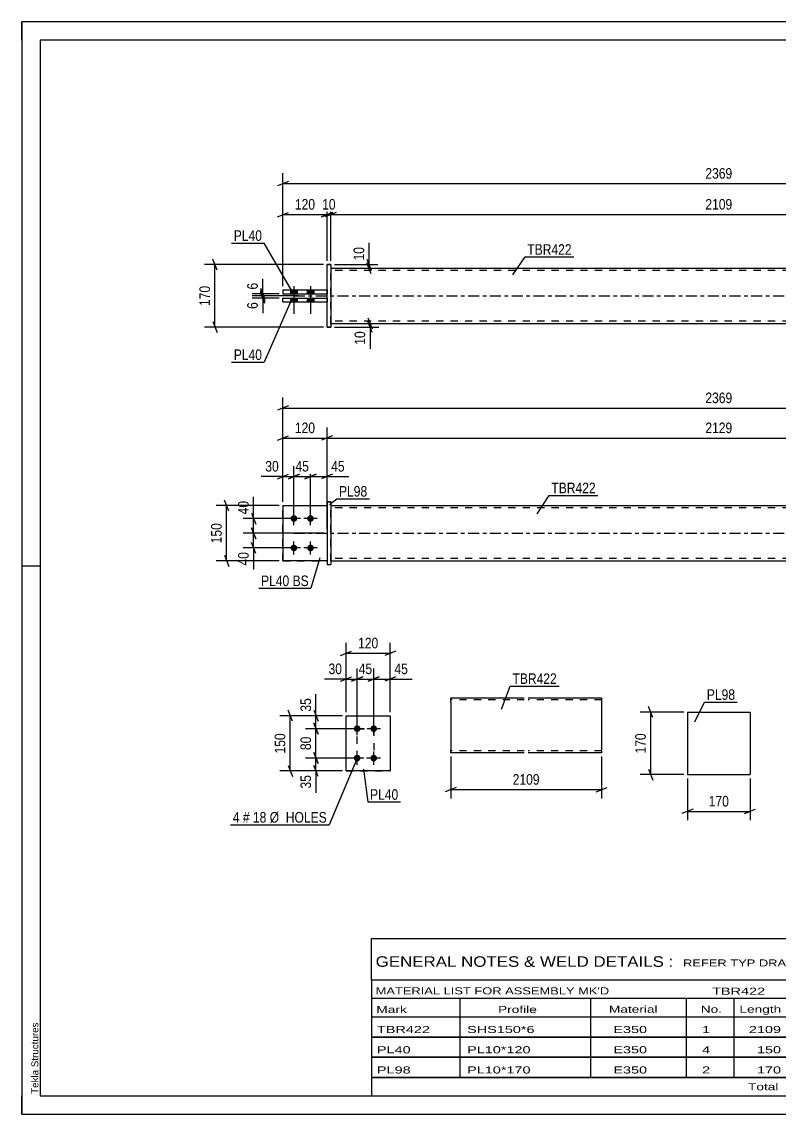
# Model space of a CAD drawing. Header units: millimetres. Extents: x 0 to 420, y 0 to 297.
# Drawn here: x 0 to 205.8, y 0 to 297 of the extents above; entities that cross this region are included whole.
import ezdxf

# ---------------------------------------------------------------- set-up
doc = ezdxf.new("R2010")
doc.units = ezdxf.units.MM
doc.linetypes.add('DXK_LINE_DOT2', pattern=[3.9198, 1.9599, -1.9599])
doc.linetypes.add('DXK_LINE_DOT3', pattern=[5.9187, 2.979, -0.9799, 0.9799, -0.9799])
doc.styles.add('Arial', font='ARIAL.TTF', dxfattribs={"height": 0.2})
doc.styles.add('Arial Narrow', font='ARIALN.TTF', dxfattribs={"height": 0.2})

# ---------------------------------------------------------------- blocks, each defined once
blk = doc.blocks.new('Unknown-580573990-1163')
at = {"color": 5, "linetype": 'Continuous'}
for p, q in [((420, 297), (0, 297)), ((0, 297), (0, 0)), ((0, 292), (0, 297)), ((415, 292), (5, 292)), ((5, 292), (5, 5)), ((5, 149), (0, 149)), ((0, 0), (0, 5)), ((5, 5), (415, 5)), ((0, 0), (420, 0))]:
    blk.add_line(p, q, dxfattribs=at)
at = {"color": 174, "linetype": 'Continuous', "style": 'Arial'}
blk.add_text('Tekla Structures', height=1.9102, rotation=90, dxfattribs=at).set_placement((4.5, 5.5))
blk = doc.blocks.new('Part-580573990-1761 - 1733')
at = {"color": 2, "linetype": 'Continuous'}
for p, q in [((70.94, 165.45), (82.94, 165.45)), ((70.94, 165.45), (70.94, 150.45)), ((82.94, 150.45), (70.94, 150.45)), ((70.94, 150.45), (70.94, 150.45))]:
    blk.add_line(p, q, dxfattribs=at)
at = {"color": 7, "linetype": 'DXK_LINE_DOT2'}
for p, q in [((70.94, 165.45), (82.94, 165.45)), ((82.94, 165.45), (82.94, 165.45)), ((82.94, 165.45), (82.94, 150.45)), ((70.94, 150.45), (82.94, 150.45))]:
    blk.add_line(p, q, dxfattribs=at)
blk = doc.blocks.new('Bolt-580573990-1735 - 1733')
at = {"linetype": 'Continuous'}
for points in [[(73.94, 162.85), (74.13, 162.83), (74.3, 162.78), (74.47, 162.68), (74.61, 162.56), (74.72, 162.4), (74.79, 162.23), (74.83, 162.05), (74.83, 161.86), (74.79, 161.68), (74.72, 161.5), (74.61, 161.35), (74.47, 161.23), (74.3, 161.13), (74.13, 161.07), (73.94, 161.05), (73.75, 161.07), (73.57, 161.13), (73.41, 161.23), (73.27, 161.35), (73.16, 161.5), (73.08, 161.68), (73.04, 161.86), (73.04, 162.05), (73.08, 162.23), (73.16, 162.4), (73.27, 162.56), (73.41, 162.68), (73.57, 162.78), (73.75, 162.83)], [(78.44, 162.85), (78.63, 162.83), (78.8, 162.78), (78.97, 162.68), (79.11, 162.56), (79.22, 162.4), (79.29, 162.23), (79.33, 162.05), (79.33, 161.86), (79.29, 161.68), (79.22, 161.5), (79.11, 161.35), (78.97, 161.23), (78.8, 161.13), (78.63, 161.07), (78.44, 161.05), (78.25, 161.07), (78.07, 161.13), (77.91, 161.23), (77.77, 161.35), (77.66, 161.5), (77.58, 161.68), (77.54, 161.86), (77.54, 162.05), (77.58, 162.23), (77.66, 162.4), (77.77, 162.56), (77.91, 162.68), (78.07, 162.78), (78.25, 162.83)], [(73.94, 154.85), (74.13, 154.83), (74.3, 154.78), (74.47, 154.68), (74.61, 154.56), (74.72, 154.4), (74.79, 154.23), (74.83, 154.05), (74.83, 153.86), (74.79, 153.68), (74.72, 153.5), (74.61, 153.35), (74.47, 153.23), (74.3, 153.13), (74.13, 153.07), (73.94, 153.05), (73.75, 153.07), (73.57, 153.13), (73.41, 153.23), (73.27, 153.35), (73.16, 153.5), (73.08, 153.68), (73.04, 153.86), (73.04, 154.05), (73.08, 154.23), (73.16, 154.4), (73.27, 154.56), (73.41, 154.68), (73.57, 154.78), (73.75, 154.83)], [(78.44, 154.85), (78.63, 154.83), (78.8, 154.78), (78.97, 154.68), (79.11, 154.56), (79.22, 154.4), (79.29, 154.23), (79.33, 154.05), (79.33, 153.86), (79.29, 153.68), (79.22, 153.5), (79.11, 153.35), (78.97, 153.23), (78.8, 153.13), (78.63, 153.07), (78.44, 153.05), (78.25, 153.07), (78.07, 153.13), (77.91, 153.23), (77.77, 153.35), (77.66, 153.5), (77.58, 153.68), (77.54, 153.86), (77.54, 154.05), (77.58, 154.23), (77.66, 154.4), (77.77, 154.56), (77.91, 154.68), (78.07, 154.78), (78.25, 154.83)]]:
    blk.add_hatch(color=1, dxfattribs=at).paths.add_polyline_path(points)
at = {"color": 1, "linetype": 'Continuous'}
for p, q in [((73.94, 160.15), (73.94, 163.75)), ((78.44, 160.15), (78.44, 163.75)), ((75.74, 161.95), (72.14, 161.95)), ((80.24, 161.95), (76.64, 161.95)), ((73.94, 152.15), (73.94, 155.75)), ((78.44, 152.15), (78.44, 155.75)), ((75.74, 153.95), (72.14, 153.95)), ((80.24, 153.95), (76.64, 153.95))]:
    blk.add_line(p, q, dxfattribs=at)
blk = doc.blocks.new('Part-580573990-1741 - 1733')
at = {"color": 2, "linetype": 'Continuous'}
for p, q in [((83.94, 165.45), (294.87, 165.45)), ((83.94, 150.45), (294.87, 150.45))]:
    blk.add_line(p, q, dxfattribs=at)
at = {"color": 7, "linetype": 'DXK_LINE_DOT2'}
for p, q in [((83.94, 150.45), (83.94, 165.45)), ((294.87, 164.85), (83.94, 164.85)), ((294.87, 150.45), (294.87, 165.45)), ((294.87, 151.05), (83.94, 151.05))]:
    blk.add_line(p, q, dxfattribs=at)
at = {"color": 7, "linetype": 'DXK_LINE_DOT3'}
blk.add_line((73.94, 157.95), (304.87, 157.95), dxfattribs=at)
blk = doc.blocks.new('Part-580573990-1756 - 1733')
at = {"color": 2, "linetype": 'Continuous'}
for p, q in [((82.94, 166.46), (83.94, 166.46)), ((83.94, 166.45), (82.94, 166.45)), ((82.94, 166.45), (82.94, 149.45)), ((83.94, 166.45), (83.94, 149.45)), ((82.94, 149.45), (83.94, 149.45))]:
    blk.add_line(p, q, dxfattribs=at)
at = {"color": 7, "linetype": 'DXK_LINE_DOT2'}
for p, q in [((82.94, 166.45), (82.94, 166.46)), ((82.94, 166.46), (82.94, 166.45)), ((83.94, 166.46), (83.94, 166.45)), ((82.94, 149.46), (83.94, 149.46))]:
    blk.add_line(p, q, dxfattribs=at)
blk = doc.blocks.new('Part-580573990-1766 - 1733')
at = {"color": 7, "linetype": 'DXK_LINE_DOT2'}
for p, q in [((70.94, 165.45), (82.94, 165.45)), ((70.94, 165.45), (82.94, 165.45)), ((70.94, 150.45), (70.94, 165.45)), ((82.94, 165.45), (82.94, 165.45)), ((82.94, 165.45), (82.94, 150.45)), ((70.94, 150.45), (82.94, 150.45)), ((82.94, 150.45), (70.94, 150.45)), ((70.94, 150.45), (70.94, 150.45))]:
    blk.add_line(p, q, dxfattribs=at)
blk = doc.blocks.new('Part-580573990-1440 - 1390')
at = {"color": 2, "linetype": 'Continuous'}
for p, q in [((83.94, 229.99), (294.87, 229.99)), ((83.94, 214.99), (294.87, 214.99))]:
    blk.add_line(p, q, dxfattribs=at)
at = {"color": 7, "linetype": 'DXK_LINE_DOT2'}
for p, q in [((83.94, 214.99), (83.94, 229.99)), ((294.87, 229.39), (83.94, 229.39)), ((294.87, 229.99), (294.87, 214.99)), ((294.87, 215.59), (83.94, 215.59))]:
    blk.add_line(p, q, dxfattribs=at)
at = {"color": 7, "linetype": 'DXK_LINE_DOT3'}
blk.add_line((73.94, 222.49), (304.87, 222.49), dxfattribs=at)
blk = doc.blocks.new('Bolt-580573990-1424 - 1390')
at = {"linetype": 'Continuous'}
for points in [[(73.04, 223.09), (74.84, 223.09), (74.84, 224.09), (73.04, 224.09)], [(73.04, 223.09), (74.84, 223.09), (74.84, 224.09), (73.04, 224.09)], [(77.54, 223.09), (79.34, 223.09), (79.34, 224.09), (77.54, 224.09)], [(77.54, 223.09), (79.34, 223.09), (79.34, 224.09), (77.54, 224.09)], [(73.04, 220.89), (74.84, 220.89), (74.84, 221.89), (73.04, 221.89)], [(73.04, 220.89), (74.84, 220.89), (74.84, 221.89), (73.04, 221.89)], [(77.54, 220.89), (79.34, 220.89), (79.34, 221.89), (77.54, 221.89)], [(77.54, 220.89), (79.34, 220.89), (79.34, 221.89), (77.54, 221.89)]]:
    blk.add_hatch(color=1, dxfattribs=at).paths.add_polyline_path(points)
at = {"color": 1, "linetype": 'Continuous'}
for p, q in [((73.04, 224.09), (73.04, 223.09)), ((73.04, 224.09), (73.04, 223.09)), ((73.94, 225.09), (73.94, 217.59)), ((73.94, 225.09), (73.94, 217.59)), ((74.84, 224.09), (74.84, 223.09)), ((74.84, 224.09), (74.84, 223.09)), ((77.54, 224.09), (77.54, 223.09)), ((77.54, 224.09), (77.54, 223.09)), ((78.44, 225.09), (78.44, 217.59)), ((78.44, 225.09), (78.44, 217.59)), ((79.34, 224.09), (79.34, 223.09)), ((79.34, 224.09), (79.34, 223.09)), ((73.04, 221.89), (73.04, 220.89)), ((73.04, 221.89), (73.04, 220.89)), ((74.84, 221.89), (74.84, 220.89)), ((74.84, 221.89), (74.84, 220.89)), ((77.54, 221.89), (77.54, 220.89)), ((77.54, 221.89), (77.54, 220.89)), ((79.34, 221.89), (79.34, 220.89)), ((79.34, 221.89), (79.34, 220.89))]:
    blk.add_line(p, q, dxfattribs=at)
blk = doc.blocks.new('Part-580573990-1451 - 1390')
at = {"color": 2, "linetype": 'Continuous'}
for p, q in [((70.94, 224.09), (82.94, 224.09)), ((70.94, 224.09), (82.94, 224.09)), ((70.94, 224.09), (70.94, 223.09)), ((70.94, 223.09), (82.94, 223.09))]:
    blk.add_line(p, q, dxfattribs=at)
at = {"color": 7, "linetype": 'DXK_LINE_DOT2'}
for p, q in [((70.94, 224.09), (70.94, 224.09)), ((70.94, 224.09), (70.94, 224.09)), ((70.94, 223.09), (82.94, 223.09)), ((82.94, 224.09), (82.94, 223.09))]:
    blk.add_line(p, q, dxfattribs=at)
blk = doc.blocks.new('Part-580573990-1456 - 1390')
at = {"color": 2, "linetype": 'Continuous'}
for p, q in [((70.94, 221.89), (82.94, 221.89)), ((70.94, 221.89), (82.94, 221.89)), ((70.94, 220.89), (70.94, 221.89)), ((70.94, 220.89), (82.94, 220.89))]:
    blk.add_line(p, q, dxfattribs=at)
at = {"color": 7, "linetype": 'DXK_LINE_DOT2'}
for p, q in [((70.94, 221.89), (70.94, 221.89)), ((70.94, 221.89), (70.94, 221.89)), ((70.94, 220.89), (82.94, 220.89)), ((82.94, 221.89), (82.94, 220.89))]:
    blk.add_line(p, q, dxfattribs=at)
blk = doc.blocks.new('Part-580573990-1457 - 1390')
at = {"color": 2, "linetype": 'Continuous'}
for p, q in [((83.94, 230.99), (82.94, 230.99)), ((82.94, 230.99), (83.94, 230.99)), ((82.94, 213.99), (82.94, 230.99)), ((83.94, 230.99), (83.94, 213.99)), ((83.94, 213.99), (82.94, 213.99))]:
    blk.add_line(p, q, dxfattribs=at)
at = {"color": 7, "linetype": 'DXK_LINE_DOT2'}
for p, q in [((82.94, 230.99), (82.94, 230.99)), ((82.94, 230.99), (82.94, 230.99)), ((83.94, 230.99), (83.94, 230.99)), ((83.94, 230.99), (83.94, 230.99)), ((82.94, 213.99), (83.94, 213.99)), ((82.94, 213.99), (82.94, 213.99))]:
    blk.add_line(p, q, dxfattribs=at)
blk = doc.blocks.new('Part-580573990-2157 - 2117')
at = {"color": 2, "linetype": 'Continuous'}
for p, q in [((88.12, 108.31), (100.12, 108.31)), ((88.12, 93.31), (88.12, 108.31)), ((100.12, 108.31), (100.12, 108.31)), ((100.12, 108.31), (100.12, 93.31)), ((100.12, 93.31), (88.12, 93.31)), ((88.12, 93.31), (88.12, 93.31))]:
    blk.add_line(p, q, dxfattribs=at)
at = {"color": 7, "linetype": 'DXK_LINE_DOT2'}
for p, q in [((88.12, 108.31), (100.12, 108.31)), ((88.12, 93.31), (100.12, 93.31)), ((88.12, 93.31), (88.12, 93.31))]:
    blk.add_line(p, q, dxfattribs=at)
blk = doc.blocks.new('Bolt-580573990-2152 - 2117')
at = {"linetype": 'Continuous'}
for points in [[(91.12, 103.91), (90.93, 103.93), (90.75, 103.99), (90.59, 104.09), (90.45, 104.21), (90.34, 104.36), (90.26, 104.54), (90.23, 104.72), (90.23, 104.91), (90.26, 105.09), (90.34, 105.26), (90.45, 105.42), (90.59, 105.54), (90.75, 105.64), (90.93, 105.69), (91.12, 105.71), (91.31, 105.69), (91.49, 105.64), (91.65, 105.54), (91.79, 105.42), (91.9, 105.26), (91.98, 105.09), (92.02, 104.91), (92.02, 104.72), (91.98, 104.54), (91.9, 104.36), (91.79, 104.21), (91.65, 104.09), (91.49, 103.99), (91.31, 103.93)], [(95.62, 103.91), (95.43, 103.93), (95.25, 103.99), (95.09, 104.09), (94.95, 104.21), (94.84, 104.36), (94.76, 104.54), (94.73, 104.72), (94.73, 104.91), (94.76, 105.09), (94.84, 105.26), (94.95, 105.42), (95.09, 105.54), (95.25, 105.64), (95.43, 105.69), (95.62, 105.71), (95.81, 105.69), (95.99, 105.64), (96.15, 105.54), (96.29, 105.42), (96.4, 105.26), (96.48, 105.09), (96.52, 104.91), (96.52, 104.72), (96.48, 104.54), (96.4, 104.36), (96.29, 104.21), (96.15, 104.09), (95.99, 103.99), (95.81, 103.93)], [(91.12, 95.91), (90.93, 95.93), (90.75, 95.99), (90.59, 96.09), (90.45, 96.21), (90.34, 96.36), (90.26, 96.54), (90.23, 96.72), (90.23, 96.91), (90.26, 97.09), (90.34, 97.26), (90.45, 97.42), (90.59, 97.54), (90.75, 97.64), (90.93, 97.69), (91.12, 97.71), (91.31, 97.69), (91.49, 97.64), (91.65, 97.54), (91.79, 97.42), (91.9, 97.26), (91.98, 97.09), (92.02, 96.91), (92.02, 96.72), (91.98, 96.54), (91.9, 96.36), (91.79, 96.21), (91.65, 96.09), (91.49, 95.99), (91.31, 95.93)], [(95.62, 95.91), (95.43, 95.93), (95.25, 95.99), (95.09, 96.09), (94.95, 96.21), (94.84, 96.36), (94.76, 96.54), (94.73, 96.72), (94.73, 96.91), (94.76, 97.09), (94.84, 97.26), (94.95, 97.42), (95.09, 97.54), (95.25, 97.64), (95.43, 97.69), (95.62, 97.71), (95.81, 97.69), (95.99, 97.64), (96.15, 97.54), (96.29, 97.42), (96.4, 97.26), (96.48, 97.09), (96.52, 96.91), (96.52, 96.72), (96.48, 96.54), (96.4, 96.36), (96.29, 96.21), (96.15, 96.09), (95.99, 95.99), (95.81, 95.93)]]:
    blk.add_hatch(color=1, dxfattribs=at).paths.add_polyline_path(points)
at = {"color": 1, "linetype": 'Continuous'}
for p, q in [((92.92, 104.81), (89.32, 104.81)), ((91.12, 103.01), (91.12, 106.61)), ((97.42, 104.81), (93.82, 104.81)), ((95.62, 103.01), (95.62, 106.61)), ((91.12, 95.01), (91.12, 98.61)), ((95.62, 95.01), (95.62, 98.61)), ((92.92, 96.81), (89.32, 96.81)), ((97.42, 96.81), (93.82, 96.81))]:
    blk.add_line(p, q, dxfattribs=at)
blk = doc.blocks.new('Part-580573990-2288 - 2282')
at = {"color": 2, "linetype": 'Continuous'}
for p, q in [((180.9, 109.31), (180.9, 92.31)), ((180.9, 109.31), (197.9, 109.31)), ((197.9, 109.31), (197.9, 92.31)), ((180.9, 92.31), (197.9, 92.31))]:
    blk.add_line(p, q, dxfattribs=at)
blk = doc.blocks.new('Part-580573990-2314 - 2307')
at = {"color": 2, "linetype": 'Continuous'}
for p, q in [((116.55, 112.03), (116.55, 113.23)), ((116.55, 113.23), (136.55, 113.23)), ((137.55, 113.23), (157.55, 113.23)), ((157.55, 113.23), (157.55, 113.14)), ((157.55, 113.14), (157.55, 112.03)), ((116.55, 112.03), (116.55, 98.97)), ((157.55, 112.03), (157.55, 98.23)), ((116.55, 98.32), (116.55, 98.97)), ((116.55, 98.23), (116.55, 98.32)), ((136.55, 98.23), (116.55, 98.23)), ((157.55, 98.23), (137.55, 98.23))]:
    blk.add_line(p, q, dxfattribs=at)
at = {"color": 7, "linetype": 'DXK_LINE_DOT2'}
for p, q in [((157.55, 112.88), (157.55, 112.03)), ((136.55, 112.63), (116.55, 112.63)), ((157.55, 112.63), (137.55, 112.63)), ((116.55, 98.97), (116.55, 98.58)), ((116.55, 98.83), (116.55, 98.88)), ((136.55, 98.83), (116.55, 98.83)), ((157.55, 98.83), (137.55, 98.83)), ((157.55, 98.88), (157.55, 98.97)), ((157.55, 98.83), (157.55, 98.88)), ((157.55, 98.83), (157.55, 98.88))]:
    blk.add_line(p, q, dxfattribs=at)
blk = doc.blocks.new('Rectangle-580573990-2267 - 2117')
at = {"color": 1, "linetype": 'DXK_LINE_DOT2'}
blk.add_lwpolyline([(91.12, 104.81), (95.62, 104.81), (95.62, 96.81), (91.12, 96.81), (91.12, 104.81)], close=True, dxfattribs=at)
blk = doc.blocks.new('StraightDimension-580573990-1850 - 1733')
at = {"color": 7, "linetype": 'Continuous'}
for p, q in [((70.94, 166.45), (70.94, 194.83)), ((307.87, 166.45), (307.87, 194.83)), ((72.44, 192.58), (69.44, 191.38)), ((70.94, 191.98), (307.87, 191.98)), ((306.37, 191.38), (309.37, 192.58))]:
    blk.add_line(p, q, dxfattribs=at)
at = {"color": 0}
blk.add_wipeout([(193.66, 192.73), (193.66, 196.93), (185.15, 196.93), (185.15, 192.73)], dxfattribs=at)
at = {"color": 3, "style": 'Arial Narrow'}
blk.add_text('2369', height=2.863, dxfattribs=at).set_placement((185.75, 193.33))
blk = doc.blocks.new('StraightDimension-580573990-1994 - 1733')
at = {"color": 7, "linetype": 'Continuous'}
for p, q in [((81.94, 157.95), (60.12, 157.95)), ((62.37, 159.45), (63.57, 156.45)), ((62.97, 153.95), (62.97, 157.95)), ((63.57, 152.45), (62.37, 155.45)), ((72.94, 153.95), (60.12, 153.95))]:
    blk.add_line(p, q, dxfattribs=at)
at = {"color": 0}
blk.add_wipeout([(62.22, 153.43), (58.02, 153.43), (58.02, 148.57), (62.22, 148.57)], dxfattribs=at)
at = {"color": 7, "linetype": 'Continuous'}
blk.add_line((62.97, 153.95), (62.97, 148.05), dxfattribs=at)
blk.add_line((62.97, 153.95), (62.97, 148.05), dxfattribs=at)
at = {"color": 3, "style": 'Arial Narrow'}
blk.add_text('40', height=2.863, rotation=90.0002, dxfattribs=at).set_placement((61.62, 149.17))
blk = doc.blocks.new('StraightDimension-580573990-1923 - 1733')
at = {"color": 7, "linetype": 'Continuous'}
for p, q in [((69.44, 183.23), (72.44, 184.43)), ((70.94, 166.45), (70.94, 186.68)), ((84.44, 184.43), (81.44, 183.23)), ((82.94, 158.95), (82.94, 186.68)), ((70.94, 183.83), (82.94, 183.83))]:
    blk.add_line(p, q, dxfattribs=at)
at = {"color": 0}
blk.add_wipeout([(80.28, 184.58), (80.28, 188.78), (73.6, 188.78), (73.6, 184.58)], dxfattribs=at)
at = {"color": 3, "style": 'Arial Narrow'}
blk.add_text('120', height=2.863, dxfattribs=at).set_placement((74.2, 185.18))
blk = doc.blocks.new('StraightDimension-580573990-1908 - 1733')
at = {"color": 7, "linetype": 'Continuous'}
for p, q in [((84.44, 184.43), (81.44, 183.23)), ((82.94, 158.95), (82.94, 186.68)), ((294.37, 183.23), (297.37, 184.43)), ((295.87, 166.45), (295.87, 186.68)), ((82.94, 183.83), (295.87, 183.83))]:
    blk.add_line(p, q, dxfattribs=at)
at = {"color": 0}
blk.add_wipeout([(193.66, 184.58), (193.66, 188.78), (185.15, 188.78), (185.15, 184.58)], dxfattribs=at)
at = {"color": 3, "style": 'Arial Narrow'}
blk.add_text('2129', height=2.863, dxfattribs=at).set_placement((185.75, 185.18))
blk = doc.blocks.new('StraightDimension-580573990-1939 - 1733')
at = {"color": 7, "linetype": 'Continuous'}
for p, q in [((78.44, 162.95), (78.44, 176.23)), ((82.94, 166.45), (82.94, 176.23)), ((76.94, 172.78), (79.94, 173.98)), ((78.44, 173.38), (82.94, 173.38)), ((84.44, 173.98), (81.44, 172.78))]:
    blk.add_line(p, q, dxfattribs=at)
at = {"color": 0}
blk.add_wipeout([(88.32, 174.13), (88.32, 178.33), (83.46, 178.33), (83.46, 174.13)], dxfattribs=at)
at = {"color": 7, "linetype": 'Continuous'}
blk.add_line((82.94, 173.38), (88.85, 173.38), dxfattribs=at)
blk.add_line((82.94, 173.38), (88.85, 173.38), dxfattribs=at)
at = {"color": 3, "style": 'Arial Narrow'}
blk.add_text('45', height=2.863, dxfattribs=at).set_placement((84.06, 174.73))
blk = doc.blocks.new('StraightDimension-580573990-1955 - 1733')
at = {"color": 7, "linetype": 'Continuous'}
for p, q in [((73.94, 162.95), (73.94, 176.23)), ((78.44, 162.95), (78.44, 176.23)), ((72.44, 172.78), (75.44, 173.98)), ((73.94, 173.38), (78.44, 173.38)), ((79.94, 173.98), (76.94, 172.78))]:
    blk.add_line(p, q, dxfattribs=at)
at = {"color": 0}
blk.add_wipeout([(78.62, 174.13), (78.62, 178.33), (73.76, 178.33), (73.76, 174.13)], dxfattribs=at)
at = {"color": 3, "style": 'Arial Narrow'}
blk.add_text('45', height=2.863, dxfattribs=at).set_placement((74.36, 174.73))
blk = doc.blocks.new('StraightDimension-580573990-1968 - 1733')
at = {"color": 7, "linetype": 'Continuous'}
for p, q in [((70.94, 166.45), (70.94, 176.23)), ((73.94, 162.95), (73.94, 176.23)), ((69.44, 172.78), (72.44, 173.98)), ((70.94, 173.38), (73.94, 173.38)), ((75.44, 173.98), (72.44, 172.78))]:
    blk.add_line(p, q, dxfattribs=at)
at = {"color": 0}
blk.add_wipeout([(70.41, 174.13), (70.41, 178.33), (65.56, 178.33), (65.56, 174.13)], dxfattribs=at)
at = {"color": 7, "linetype": 'Continuous'}
blk.add_line((70.94, 173.38), (65.03, 173.38), dxfattribs=at)
blk.add_line((70.94, 173.38), (65.03, 173.38), dxfattribs=at)
at = {"color": 3, "style": 'Arial Narrow'}
blk.add_text('30', height=2.863, dxfattribs=at).set_placement((66.16, 174.73))
blk = doc.blocks.new('StraightDimension-580573990-1985 - 1733')
at = {"color": 7, "linetype": 'Continuous'}
for p, q in [((62.37, 163.45), (63.57, 160.45)), ((72.94, 161.95), (60.12, 161.95)), ((62.97, 157.95), (62.97, 161.95)), ((81.94, 157.95), (60.12, 157.95)), ((63.57, 156.45), (62.37, 159.45))]:
    blk.add_line(p, q, dxfattribs=at)
at = {"color": 0}
blk.add_wipeout([(62.22, 167.34), (58.02, 167.34), (58.02, 162.48), (62.22, 162.48)], dxfattribs=at)
at = {"color": 7, "linetype": 'Continuous'}
blk.add_line((62.97, 161.95), (62.97, 167.86), dxfattribs=at)
blk.add_line((62.97, 161.95), (62.97, 167.86), dxfattribs=at)
at = {"color": 3, "style": 'Arial Narrow'}
blk.add_text('40', height=2.863, rotation=90.0002, dxfattribs=at).set_placement((61.62, 163.08))
blk = doc.blocks.new('StraightDimension-580573990-2004 - 1733')
at = {"color": 7, "linetype": 'Continuous'}
for p, q in [((56.24, 163.95), (55.04, 166.95)), ((69.94, 165.45), (52.79, 165.45)), ((55.64, 150.45), (55.64, 165.45)), ((55.04, 151.95), (56.24, 148.95)), ((69.94, 150.45), (52.79, 150.45))]:
    blk.add_line(p, q, dxfattribs=at)
at = {"color": 0}
blk.add_wipeout([(54.89, 161.3), (50.69, 161.3), (50.69, 154.61), (54.89, 154.61)], dxfattribs=at)
at = {"color": 3, "style": 'Arial Narrow'}
blk.add_text('150', height=2.863, rotation=90.0002, dxfattribs=at).set_placement((54.29, 155.21))
blk = doc.blocks.new('StraightDimension-580573990-1634 - 1390')
at = {"color": 7, "linetype": 'Continuous'}
for p, q in [((93.76, 232.49), (94.96, 229.49)), ((84.94, 230.99), (96.76, 230.99)), ((84.94, 229.99), (96.76, 229.99)), ((94.96, 228.49), (93.76, 231.49)), ((94.36, 229.99), (94.36, 230.99))]:
    blk.add_line(p, q, dxfattribs=at)
at = {"color": 0}
blk.add_wipeout([(93.61, 236.37), (89.41, 236.37), (89.41, 231.51), (93.61, 231.51)], dxfattribs=at)
at = {"color": 7, "linetype": 'Continuous'}
blk.add_line((94.36, 230.99), (94.36, 236.89), dxfattribs=at)
blk.add_line((94.36, 230.99), (94.36, 236.89), dxfattribs=at)
at = {"color": 3, "style": 'Arial Narrow'}
blk.add_text('10', height=2.863, rotation=90.0002, dxfattribs=at).set_placement((93.01, 232.11))
blk = doc.blocks.new('StraightDimension-580573990-1665 - 1390')
at = {"color": 7, "linetype": 'Continuous'}
for p, q in [((53.07, 229.49), (51.87, 232.49)), ((81.94, 230.99), (49.62, 230.99)), ((52.47, 213.99), (52.47, 230.99)), ((81.94, 213.99), (49.62, 213.99)), ((51.87, 215.49), (53.07, 212.49))]:
    blk.add_line(p, q, dxfattribs=at)
at = {"color": 0}
blk.add_wipeout([(51.72, 225.83), (47.52, 225.83), (47.52, 219.14), (51.72, 219.14)], dxfattribs=at)
at = {"color": 3, "style": 'Arial Narrow'}
blk.add_text('170', height=2.863, rotation=90.0002, dxfattribs=at).set_placement((51.12, 219.74))
blk = doc.blocks.new('StraightDimension-580573990-1603 - 1390')
at = {"color": 7, "linetype": 'Continuous'}
for p, q in [((70.94, 225.09), (70.94, 247.45)), ((82.94, 231.99), (82.94, 247.45)), ((69.44, 244), (72.44, 245.2)), ((70.94, 244.6), (82.94, 244.6)), ((84.44, 245.2), (81.44, 244))]:
    blk.add_line(p, q, dxfattribs=at)
at = {"color": 0}
blk.add_wipeout([(80.28, 245.35), (80.28, 249.55), (73.6, 249.55), (73.6, 245.35)], dxfattribs=at)
at = {"color": 3, "style": 'Arial Narrow'}
blk.add_text('120', height=2.863, dxfattribs=at).set_placement((74.2, 245.95))
blk = doc.blocks.new('StraightDimension-580573990-1562 - 1390')
at = {"color": 7, "linetype": 'Continuous'}
for p, q in [((70.94, 225.09), (70.94, 255.86)), ((307.87, 225.09), (307.87, 255.86)), ((72.44, 253.61), (69.44, 252.41)), ((70.94, 253.01), (307.87, 253.01)), ((306.37, 252.41), (309.37, 253.61))]:
    blk.add_line(p, q, dxfattribs=at)
at = {"color": 0}
blk.add_wipeout([(193.66, 253.76), (193.66, 257.96), (185.15, 257.96), (185.15, 253.76)], dxfattribs=at)
at = {"color": 3, "style": 'Arial Narrow'}
blk.add_text('2369', height=2.863, dxfattribs=at).set_placement((185.75, 254.36))
blk = doc.blocks.new('StraightDimension-580573990-1583 - 1390')
at = {"color": 7, "linetype": 'Continuous'}
for p, q in [((83.94, 231.99), (83.94, 247.45)), ((294.87, 231.99), (294.87, 247.45)), ((85.44, 245.2), (82.44, 244)), ((83.94, 244.6), (294.87, 244.6)), ((293.37, 244), (296.37, 245.2))]:
    blk.add_line(p, q, dxfattribs=at)
at = {"color": 0}
blk.add_wipeout([(193.66, 245.35), (193.66, 249.55), (185.15, 249.55), (185.15, 245.35)], dxfattribs=at)
at = {"color": 3, "style": 'Arial Narrow'}
blk.add_text('2109', height=2.863, dxfattribs=at).set_placement((185.75, 245.95))
blk = doc.blocks.new('StraightDimension-580573990-1593 - 1390')
at = {"color": 7, "linetype": 'Continuous'}
for p, q in [((82.94, 231.99), (82.94, 247.45)), ((83.94, 231.99), (83.94, 247.45)), ((81.44, 244), (84.44, 245.2)), ((85.44, 245.2), (82.44, 244)), ((82.94, 244.6), (83.94, 244.6))]:
    blk.add_line(p, q, dxfattribs=at)
at = {"color": 0}
blk.add_wipeout([(85.87, 245.35), (85.87, 249.55), (81.01, 249.55), (81.01, 245.35)], dxfattribs=at)
at = {"color": 3, "style": 'Arial Narrow'}
blk.add_text('10', height=2.863, dxfattribs=at).set_placement((81.61, 245.95))
blk = doc.blocks.new('StraightDimension-580573990-1624 - 1390')
at = {"color": 7, "linetype": 'Continuous'}
for p, q in [((84.94, 214.99), (97.04, 214.99)), ((84.94, 213.99), (97.04, 213.99)), ((94.04, 216.49), (95.24, 213.49)), ((95.24, 212.49), (94.04, 215.49)), ((94.64, 213.99), (94.64, 214.99))]:
    blk.add_line(p, q, dxfattribs=at)
at = {"color": 0}
blk.add_wipeout([(93.89, 213.46), (89.69, 213.46), (89.69, 208.61), (93.89, 208.61)], dxfattribs=at)
at = {"color": 7, "linetype": 'Continuous'}
blk.add_line((94.64, 213.99), (94.64, 208.08), dxfattribs=at)
blk.add_line((94.64, 213.99), (94.64, 208.08), dxfattribs=at)
at = {"color": 3, "style": 'Arial Narrow'}
blk.add_text('10', height=2.863, rotation=90.0002, dxfattribs=at).set_placement((93.29, 209.21))
blk = doc.blocks.new('StraightDimension-580573990-1676 - 1390')
at = {"color": 7, "linetype": 'Continuous'}
for p, q in [((64.86, 223.99), (66.06, 220.99)), ((66.06, 220.39), (64.86, 223.39)), ((75.19, 222.49), (62.61, 222.49)), ((69.94, 221.89), (62.61, 221.89)), ((65.46, 221.89), (65.46, 222.49))]:
    blk.add_line(p, q, dxfattribs=at)
at = {"color": 0}
blk.add_wipeout([(64.71, 221.36), (60.51, 221.36), (60.51, 218.34), (64.71, 218.34)], dxfattribs=at)
at = {"color": 7, "linetype": 'Continuous'}
blk.add_line((65.46, 221.89), (65.46, 217.81), dxfattribs=at)
blk.add_line((65.46, 221.89), (65.46, 217.81), dxfattribs=at)
at = {"color": 3, "style": 'Arial Narrow'}
blk.add_text('6', height=2.86, rotation=90.0002, dxfattribs=at).set_placement((64.11, 218.94))
blk = doc.blocks.new('StraightDimension-580573990-1686 - 1390')
at = {"color": 7, "linetype": 'Continuous'}
for p, q in [((69.94, 223.09), (62.61, 223.09)), ((64.86, 224.59), (66.06, 221.59)), ((66.06, 220.99), (64.86, 223.99)), ((65.46, 222.49), (65.46, 223.09)), ((75.19, 222.49), (62.61, 222.49))]:
    blk.add_line(p, q, dxfattribs=at)
at = {"color": 0}
blk.add_wipeout([(64.71, 226.64), (60.51, 226.64), (60.51, 223.61), (64.71, 223.61)], dxfattribs=at)
at = {"color": 7, "linetype": 'Continuous'}
blk.add_line((65.46, 223.09), (65.46, 227.17), dxfattribs=at)
blk.add_line((65.46, 223.09), (65.46, 227.17), dxfattribs=at)
at = {"color": 3, "style": 'Arial Narrow'}
blk.add_text('6', height=2.86, rotation=90.0002, dxfattribs=at).set_placement((64.11, 224.21))
blk = doc.blocks.new('StraightDimension-580573990-2160 - 2117')
at = {"color": 7, "linetype": 'Continuous'}
for p, q in [((88.12, 109.31), (88.12, 128.16)), ((100.12, 109.31), (100.12, 128.16)), ((86.62, 124.71), (89.62, 125.91)), ((88.12, 125.31), (100.12, 125.31)), ((101.62, 125.91), (98.62, 124.71))]:
    blk.add_line(p, q, dxfattribs=at)
at = {"color": 0}
blk.add_wipeout([(97.46, 126.06), (97.46, 130.26), (90.78, 130.26), (90.78, 126.06)], dxfattribs=at)
at = {"color": 3, "style": 'Arial Narrow'}
blk.add_text('120', height=2.863, dxfattribs=at).set_placement((91.38, 126.66))
blk = doc.blocks.new('StraightDimension-580573990-2177 - 2117')
at = {"color": 7, "linetype": 'Continuous'}
for p, q in [((89.62, 117.71), (92.62, 118.91)), ((91.12, 105.81), (91.12, 121.16)), ((97.12, 118.91), (94.12, 117.71)), ((95.62, 105.81), (95.62, 121.16)), ((91.12, 118.31), (95.62, 118.31))]:
    blk.add_line(p, q, dxfattribs=at)
at = {"color": 0}
blk.add_wipeout([(95.8, 119.06), (95.8, 123.26), (90.94, 123.26), (90.94, 119.06)], dxfattribs=at)
at = {"color": 3, "style": 'Arial Narrow'}
blk.add_text('45', height=2.863, dxfattribs=at).set_placement((91.54, 119.66))
blk = doc.blocks.new('StraightDimension-580573990-2187 - 2117')
at = {"color": 7, "linetype": 'Continuous'}
for p, q in [((86.62, 117.71), (89.62, 118.91)), ((88.12, 109.31), (88.12, 121.16)), ((92.62, 118.91), (89.62, 117.71)), ((91.12, 105.81), (91.12, 121.16)), ((88.12, 118.31), (91.12, 118.31))]:
    blk.add_line(p, q, dxfattribs=at)
at = {"color": 0}
blk.add_wipeout([(87.6, 119.06), (87.6, 123.26), (82.74, 123.26), (82.74, 119.06)], dxfattribs=at)
at = {"color": 7, "linetype": 'Continuous'}
blk.add_line((88.12, 118.31), (82.21, 118.31), dxfattribs=at)
blk.add_line((88.12, 118.31), (82.21, 118.31), dxfattribs=at)
at = {"color": 3, "style": 'Arial Narrow'}
blk.add_text('30', height=2.863, dxfattribs=at).set_placement((83.34, 119.66))
blk = doc.blocks.new('StraightDimension-580573990-2200 - 2117')
at = {"color": 7, "linetype": 'Continuous'}
for p, q in [((94.12, 117.71), (97.12, 118.91)), ((95.62, 105.81), (95.62, 121.16)), ((101.62, 118.91), (98.62, 117.71)), ((100.12, 109.31), (100.12, 121.16)), ((95.62, 118.31), (100.12, 118.31))]:
    blk.add_line(p, q, dxfattribs=at)
at = {"color": 0}
blk.add_wipeout([(105.5, 119.06), (105.5, 123.26), (100.65, 123.26), (100.65, 119.06)], dxfattribs=at)
at = {"color": 7, "linetype": 'Continuous'}
blk.add_line((100.12, 118.31), (106.03, 118.31), dxfattribs=at)
blk.add_line((100.12, 118.31), (106.03, 118.31), dxfattribs=at)
at = {"color": 3, "style": 'Arial Narrow'}
blk.add_text('45', height=2.863, dxfattribs=at).set_placement((101.25, 119.66))
blk = doc.blocks.new('StraightDimension-580573990-2214 - 2117')
at = {"color": 7, "linetype": 'Continuous'}
for p, q in [((87.12, 108.31), (70.08, 108.31)), ((73.53, 106.81), (72.33, 109.81)), ((72.93, 93.31), (72.93, 108.31)), ((87.12, 93.31), (70.08, 93.31)), ((72.33, 94.81), (73.53, 91.81))]:
    blk.add_line(p, q, dxfattribs=at)
at = {"color": 0}
blk.add_wipeout([(72.18, 104.16), (67.98, 104.16), (67.98, 97.47), (72.18, 97.47)], dxfattribs=at)
at = {"color": 3, "style": 'Arial Narrow'}
blk.add_text('150', height=2.863, rotation=90.0002, dxfattribs=at).set_placement((71.58, 98.07))
blk = doc.blocks.new('StraightDimension-580573990-2231 - 2117')
at = {"color": 7, "linetype": 'Continuous'}
for p, q in [((79.33, 98.31), (80.53, 95.31)), ((90.12, 96.81), (77.08, 96.81)), ((79.93, 93.31), (79.93, 96.81)), ((87.12, 93.31), (77.08, 93.31)), ((80.53, 91.81), (79.33, 94.81))]:
    blk.add_line(p, q, dxfattribs=at)
at = {"color": 0}
blk.add_wipeout([(79.18, 92.79), (74.98, 92.79), (74.98, 87.93), (79.18, 87.93)], dxfattribs=at)
at = {"color": 7, "linetype": 'Continuous'}
blk.add_line((79.93, 93.31), (79.93, 87.41), dxfattribs=at)
blk.add_line((79.93, 93.31), (79.93, 87.41), dxfattribs=at)
at = {"color": 3, "style": 'Arial Narrow'}
blk.add_text('35', height=2.863, rotation=90.0002, dxfattribs=at).set_placement((78.58, 88.53))
blk = doc.blocks.new('StraightDimension-580573990-2244 - 2117')
at = {"color": 7, "linetype": 'Continuous'}
for p, q in [((90.12, 104.81), (77.08, 104.81)), ((79.33, 106.31), (80.53, 103.31)), ((79.93, 96.81), (79.93, 104.81)), ((80.53, 95.31), (79.33, 98.31)), ((90.12, 96.81), (77.08, 96.81))]:
    blk.add_line(p, q, dxfattribs=at)
at = {"color": 0}
blk.add_wipeout([(79.18, 103.24), (74.98, 103.24), (74.98, 98.39), (79.18, 98.39)], dxfattribs=at)
at = {"color": 3, "style": 'Arial Narrow'}
blk.add_text('80', height=2.863, rotation=90.0002, dxfattribs=at).set_placement((78.58, 98.99))
blk = doc.blocks.new('StraightDimension-580573990-2254 - 2117')
at = {"color": 7, "linetype": 'Continuous'}
for p, q in [((87.12, 108.31), (77.08, 108.31)), ((79.33, 109.81), (80.53, 106.81)), ((79.93, 104.81), (79.93, 108.31)), ((90.12, 104.81), (77.08, 104.81)), ((80.53, 103.31), (79.33, 106.31))]:
    blk.add_line(p, q, dxfattribs=at)
at = {"color": 0}
blk.add_wipeout([(79.18, 113.7), (74.98, 113.7), (74.98, 108.84), (79.18, 108.84)], dxfattribs=at)
at = {"color": 7, "linetype": 'Continuous'}
blk.add_line((79.93, 108.31), (79.93, 114.22), dxfattribs=at)
blk.add_line((79.93, 108.31), (79.93, 114.22), dxfattribs=at)
at = {"color": 3, "style": 'Arial Narrow'}
blk.add_text('35', height=2.863, rotation=90.0002, dxfattribs=at).set_placement((78.58, 109.44))
blk = doc.blocks.new('StraightDimension-580573990-2290 - 2282')
at = {"color": 7, "linetype": 'Continuous'}
for p, q in [((171.5, 107.81), (170.3, 110.81)), ((179.9, 109.31), (168.05, 109.31)), ((170.9, 92.31), (170.9, 109.31)), ((179.9, 92.31), (168.05, 92.31)), ((170.3, 93.81), (171.5, 90.81))]:
    blk.add_line(p, q, dxfattribs=at)
at = {"color": 0}
blk.add_wipeout([(170.15, 104.16), (165.95, 104.16), (165.95, 97.47), (170.15, 97.47)], dxfattribs=at)
at = {"color": 3, "style": 'Arial Narrow'}
blk.add_text('170', height=2.863, rotation=90.0002, dxfattribs=at).set_placement((169.55, 98.07))
blk = doc.blocks.new('StraightDimension-580573990-2299 - 2282')
at = {"color": 7, "linetype": 'Continuous'}
for p, q in [((180.9, 91.31), (180.9, 79.91)), ((197.9, 91.31), (197.9, 79.91)), ((182.4, 82.91), (179.4, 81.71)), ((180.9, 82.31), (197.9, 82.31)), ((196.4, 81.71), (199.4, 82.91))]:
    blk.add_line(p, q, dxfattribs=at)
at = {"color": 0}
blk.add_wipeout([(192.74, 83.06), (192.74, 87.26), (186.06, 87.26), (186.06, 83.06)], dxfattribs=at)
at = {"color": 3, "style": 'Arial Narrow'}
blk.add_text('170', height=2.863, dxfattribs=at).set_placement((186.66, 83.66))
blk = doc.blocks.new('StraightDimension-580573990-2317 - 2307')
at = {"color": 7, "linetype": 'Continuous'}
for p, q in [((116.55, 97.23), (116.55, 85.83)), ((157.55, 97.23), (157.55, 85.83)), ((118.05, 88.83), (115.05, 87.63)), ((116.55, 88.23), (157.55, 88.23)), ((156.05, 87.63), (159.05, 88.83))]:
    blk.add_line(p, q, dxfattribs=at)
at = {"color": 0}
blk.add_wipeout([(141.3, 88.98), (141.3, 93.18), (132.79, 93.18), (132.79, 88.98)], dxfattribs=at)
at = {"color": 3, "style": 'Arial Narrow'}
blk.add_text('2109', height=2.863, dxfattribs=at).set_placement((133.39, 89.58))
blk = doc.blocks.new('Unknown-580573990-3680')
at = {"color": 7, "linetype": 'Continuous'}
for p, q in [((95, 47.75), (255, 47.75)), ((95, 36.5), (95, 47.75)), ((255, 47.75), (255, 36.5)), ((95, 36.5), (255, 36.5)), ((95, 36.5), (95, 31.5)), ((255, 36.5), (255, 31.5)), ((95, 31.5), (255, 31.5)), ((95, 31.5), (95, 26.5)), ((119, 31.5), (119, 26.5)), ((154.5, 31.5), (154.5, 26.5)), ((180.5, 31.5), (180.5, 26.5)), ((193.5, 31.5), (193.5, 26.5)), ((211, 31.5), (211, 26.5)), ((233, 31.5), (233, 26.5)), ((255, 31.5), (255, 26.5)), ((95, 26.5), (255, 26.5)), ((95, 26.45), (95, 21.05)), ((95, 26.45), (255, 26.45)), ((119, 26.5), (119, 21)), ((154.5, 26.5), (154.5, 21)), ((180.5, 26.5), (180.5, 21)), ((193.5, 26.5), (193.5, 21)), ((211, 26.5), (211, 21)), ((233, 26.5), (233, 21)), ((255, 26.45), (255, 21.05)), ((95, 21.05), (255, 21.05)), ((95, 20.95), (95, 15.55)), ((95, 20.95), (255, 20.95)), ((119, 21), (119, 15.5)), ((154.5, 21), (154.5, 15.5)), ((180.5, 21), (180.5, 15.5)), ((193.5, 21), (193.5, 15.5)), ((211, 21), (211, 15.5)), ((233, 21), (233, 15.5)), ((255, 20.95), (255, 15.55)), ((95, 15.55), (255, 15.55)), ((95, 15.45), (95, 10.05)), ((95, 15.45), (255, 15.45)), ((119, 15.5), (119, 10)), ((154.5, 15.5), (154.5, 10)), ((180.5, 15.5), (180.5, 10)), ((193.5, 15.5), (193.5, 10)), ((211, 15.5), (211, 10)), ((233, 15.5), (233, 10)), ((255, 15.45), (255, 10.05)), ((95, 10.05), (255, 10.05)), ((95, 10), (255, 10)), ((95, 10), (95, 5)), ((211, 10), (211, 5)), ((233, 10), (233, 5)), ((255, 10), (255, 5)), ((95, 5), (255, 5))]:
    blk.add_line(p, q, dxfattribs=at)
at = {"color": 7, "style": 'Arial Narrow'}
for s, height, width, p in [('GENERAL NOTES & WELD DETAILS :', 2.8633, 1.4, (96.15, 40.06)), ('REFER TYP DRAWING TYP-01', 1.9089, 1.6, (179.7, 40.16)), ("MATERIAL LIST FOR ASSEMBLY MK'D", 1.9089, 1.6, (96.15, 32.56)), ('TBR422', 1.909, 1.794707, (187.59, 32.47)), ('2', 1.91, 1.794707, (217.08, 32.56)), ('No. Required', 1.9089, 1.6, (226.41, 32.56)), ('Mark', 1.909, 1.7, (96.34, 27.5)), ('Profile', 1.909, 1.7, (129.41, 27.5)), ('Material', 1.909, 1.7, (159.54, 27.56)), ('No.', 1.909, 1.7, (184.5, 27.56)), ('Length', 1.909, 1.7, (195, 27.56)), ('Area', 1.909, 1.7, (217.5, 27.56)), ('Weight', 1.909, 1.7, (237, 27.56))]:
    blk.add_text(s, height=height, dxfattribs=dict(at, width=width)).set_placement(p)
at = {"color": 7, "linetype": 'Continuous', "style": 'Arial Narrow'}
for s, height, width, p in [('TBR422', 1.909, 1.794707, (96.5, 22.06)), ('SHS150*6', 1.909, 1.794707, (121, 22.06)), ('E350', 1.909, 1.794707, (160.74, 22.06)), ('1', 1.91, 1.794707, (184.86, 22.06)), ('2109', 1.909, 1.794707, (197.58, 22.06)), ('1.3', 1.909, 1.794707, (221.32, 22.06)), ('57.2', 1.909, 1.794707, (240.14, 22.06)), ('PL40', 1.909, 1.794707, (96.5, 16.56)), ('PL10*120', 1.909, 1.794707, (121, 16.56)), ('E350', 1.909, 1.794707, (160.74, 16.56)), ('4', 1.91, 1.794707, (184.86, 16.56)), ('150', 1.909, 1.794707, (199.77, 16.56)), ('0.0', 1.909, 1.794707, (221.32, 16.56)), ('5.7', 1.909, 1.794707, (242.33, 16.56)), ('PL98', 1.909, 1.794707, (96.5, 11.06)), ('PL10*170', 1.909, 1.794707, (121, 11.06)), ('E350', 1.909, 1.794707, (160.74, 11.06)), ('2', 1.91, 1.794707, (184.86, 11.06)), ('170', 1.909, 1.794707, (199.77, 11.06)), ('0.1', 1.909, 1.794707, (221.32, 11.06)), ('4.5', 1.909, 1.794707, (242.33, 11.06)), ('Total', 1.909, 1.7, (197.33, 6.5)), ('1.6', 1.909, 1.794707, (220.83, 6.5)), ('67.4', 1.909, 1.794707, (240.14, 6.5))]:
    blk.add_text(s, height=height, dxfattribs=dict(at, width=width)).set_placement(p)
blk = doc.blocks.new('Mark-580573990-1737 - 1733')
at = {"color": 0}
blk.add_wipeout([(155.95, 168.83), (155.95, 171.83), (143.9, 171.83), (143.9, 168.83)], dxfattribs=at)
blk.add_wipeout([(155.95, 168.83), (155.95, 171.83), (143.9, 171.83), (143.9, 168.83)], dxfattribs=at)
at = {"color": 30, "linetype": 'Continuous'}
for p, q in [((140, 163.26), (143.3, 168.23)), ((143.3, 168.23), (156.55, 168.23))]:
    blk.add_line(p, q, dxfattribs=at)
at = {"color": 3, "style": 'Arial Narrow'}
blk.add_text('TBR422', height=2.863, dxfattribs=at).set_placement((143.9, 168.83))
blk = doc.blocks.new('Mark-580573990-1752 - 1733')
at = {"color": 0}
blk.add_wipeout([(93.85, 167.92), (93.85, 170.92), (86.18, 170.92), (86.18, 167.92)], dxfattribs=at)
blk.add_wipeout([(93.85, 167.92), (93.85, 170.92), (86.18, 170.92), (86.18, 167.92)], dxfattribs=at)
at = {"color": 30, "linetype": 'Continuous'}
for p, q in [((83.63, 165.77), (85.58, 167.32)), ((85.58, 167.32), (94.45, 167.32))]:
    blk.add_line(p, q, dxfattribs=at)
at = {"color": 3, "style": 'Arial Narrow'}
blk.add_text('PL98', height=2.863, dxfattribs=at).set_placement((86.18, 167.92))
blk = doc.blocks.new('MarkSet-580573990-2039 - 1733')
at = {"color": 0}
blk.add_wipeout([(72.68, 143.59), (72.68, 146.59), (65, 146.59), (65, 143.59)], dxfattribs=at)
blk.add_wipeout([(72.68, 143.59), (72.68, 146.59), (65, 146.59), (65, 143.59)], dxfattribs=at)
blk.add_wipeout([(77.96, 143.59), (77.96, 146.59), (73.58, 146.59), (73.58, 143.59)], dxfattribs=at)
blk.add_wipeout([(77.96, 143.59), (77.96, 146.59), (73.58, 146.59), (73.58, 143.59)], dxfattribs=at)
at = {"color": 30, "linetype": 'Continuous'}
for p in [(80.98, 151.23), (64.4, 142.99)]:
    blk.add_line(p, (78.56, 142.99), dxfattribs=at)
at = {"color": 3, "style": 'Arial Narrow'}
for s, p in [('PL40', (65, 143.59)), ('BS', (73.58, 143.59))]:
    blk.add_text(s, height=2.863, dxfattribs=at).set_placement(p)
blk = doc.blocks.new('Mark-580573990-1436 - 1390')
at = {"color": 0}
blk.add_wipeout([(149.42, 233.68), (149.42, 236.68), (137.36, 236.68), (137.36, 233.68)], dxfattribs=at)
blk.add_wipeout([(149.42, 233.68), (149.42, 236.68), (137.36, 236.68), (137.36, 233.68)], dxfattribs=at)
at = {"color": 30, "linetype": 'Continuous'}
for p, q in [((133.39, 228.23), (136.76, 233.08)), ((136.76, 233.08), (150.02, 233.08))]:
    blk.add_line(p, q, dxfattribs=at)
at = {"color": 3, "style": 'Arial Narrow'}
blk.add_text('TBR422', height=2.863, dxfattribs=at).set_placement((137.36, 233.68))
blk = doc.blocks.new('Mark-580573990-1447 - 1390')
at = {"color": 0}
blk.add_wipeout([(65.27, 237.45), (65.27, 240.45), (57.59, 240.45), (57.59, 237.45)], dxfattribs=at)
blk.add_wipeout([(65.27, 237.45), (65.27, 240.45), (57.59, 240.45), (57.59, 237.45)], dxfattribs=at)
at = {"color": 30, "linetype": 'Continuous'}
for p in [(56.99, 236.85), (73.37, 223.86)]:
    blk.add_line(p, (65.87, 236.85), dxfattribs=at)
at = {"color": 3, "style": 'Arial Narrow'}
blk.add_text('PL40', height=2.863, dxfattribs=at).set_placement((57.59, 237.45))
blk = doc.blocks.new('Mark-580573990-1452 - 1390')
at = {"color": 0}
blk.add_wipeout([(65.27, 205.07), (65.27, 208.07), (57.59, 208.07), (57.59, 205.07)], dxfattribs=at)
blk.add_wipeout([(65.27, 205.07), (65.27, 208.07), (57.59, 208.07), (57.59, 205.07)], dxfattribs=at)
at = {"color": 30, "linetype": 'Continuous'}
for p in [(73.37, 221.66), (56.99, 204.47)]:
    blk.add_line(p, (65.87, 204.47), dxfattribs=at)
at = {"color": 3, "style": 'Arial Narrow'}
blk.add_text('PL40', height=2.863, dxfattribs=at).set_placement((57.59, 205.07))
blk = doc.blocks.new('Mark-580573990-2148 - 2117')
at = {"color": 0}
blk.add_wipeout([(59.16, 79.28), (59.16, 82.28), (57.34, 82.28), (57.34, 79.28)], dxfattribs=at)
blk.add_wipeout([(59.16, 79.28), (59.16, 82.28), (57.34, 82.28), (57.34, 79.28)], dxfattribs=at)
blk.add_wipeout([(61.89, 79.28), (61.89, 82.28), (60.06, 82.28), (60.06, 79.28)], dxfattribs=at)
blk.add_wipeout([(61.89, 79.28), (61.89, 82.28), (60.06, 82.28), (60.06, 79.28)], dxfattribs=at)
at = {"color": 3, "style": 'Arial Narrow'}
blk.add_text('4', height=2.86, dxfattribs=at).set_placement((57.34, 79.28))
at = {"color": 0}
blk.add_wipeout([(66.45, 79.28), (66.45, 82.28), (62.79, 82.28), (62.79, 79.28)], dxfattribs=at)
blk.add_wipeout([(66.45, 79.28), (66.45, 82.28), (62.79, 82.28), (62.79, 79.28)], dxfattribs=at)
at = {"color": 3, "style": 'Arial Narrow'}
blk.add_text('#', height=2.86, dxfattribs=at).set_placement((60.06, 79.28))
at = {"color": 0}
blk.add_wipeout([(82.88, 79.28), (82.88, 82.28), (67.35, 82.28), (67.35, 79.28)], dxfattribs=at)
blk.add_wipeout([(82.88, 79.28), (82.88, 82.28), (67.35, 82.28), (67.35, 79.28)], dxfattribs=at)
at = {"color": 7, "linetype": 'Continuous'}
for p in [(91.17, 96.94), (56.74, 78.68)]:
    blk.add_line(p, (83.48, 78.68), dxfattribs=at)
at = {"color": 3, "style": 'Arial Narrow'}
for s, p in [('18', (62.79, 79.28)), ('Ø  HOLES', (67.35, 79.28))]:
    blk.add_text(s, height=2.863, dxfattribs=at).set_placement(p)
blk = doc.blocks.new('Mark-580573990-2153 - 2117')
at = {"color": 0}
blk.add_wipeout([(102.3, 85.48), (102.3, 88.48), (94.62, 88.48), (94.62, 85.48)], dxfattribs=at)
blk.add_wipeout([(102.3, 85.48), (102.3, 88.48), (94.62, 88.48), (94.62, 85.48)], dxfattribs=at)
at = {"color": 30, "linetype": 'Continuous'}
for p, q in [((92.84, 93.84), (94.02, 84.88)), ((94.02, 84.88), (102.9, 84.88))]:
    blk.add_line(p, q, dxfattribs=at)
at = {"color": 3, "style": 'Arial Narrow'}
blk.add_text('PL40', height=2.863, dxfattribs=at).set_placement((94.62, 85.48))
blk = doc.blocks.new('Mark-580573990-2284 - 2282')
at = {"color": 0}
blk.add_wipeout([(193.83, 112.65), (193.83, 115.65), (186.15, 115.65), (186.15, 112.65)], dxfattribs=at)
blk.add_wipeout([(193.83, 112.65), (193.83, 115.65), (186.15, 115.65), (186.15, 112.65)], dxfattribs=at)
at = {"color": 30, "linetype": 'Continuous'}
for p, q in [((182.92, 106.69), (185.55, 112.05)), ((185.55, 112.05), (194.43, 112.05))]:
    blk.add_line(p, q, dxfattribs=at)
at = {"color": 3, "style": 'Arial Narrow'}
blk.add_text('PL98', height=2.863, dxfattribs=at).set_placement((186.15, 112.65))
blk = doc.blocks.new('Mark-580573990-2310 - 2307')
at = {"color": 0}
blk.add_wipeout([(145.39, 116.99), (145.39, 119.99), (133.33, 119.99), (133.33, 116.99)], dxfattribs=at)
blk.add_wipeout([(145.39, 116.99), (145.39, 119.99), (133.33, 119.99), (133.33, 116.99)], dxfattribs=at)
at = {"color": 30, "linetype": 'Continuous'}
for p, q in [((130.37, 110.08), (132.73, 116.39)), ((132.73, 116.39), (145.99, 116.39))]:
    blk.add_line(p, q, dxfattribs=at)
at = {"color": 3, "style": 'Arial Narrow'}
blk.add_text('TBR422', height=2.863, dxfattribs=at).set_placement((133.33, 116.99))

msp = doc.modelspace()

# ---------------------------------------------------------------- block references
for name in ['Unknown-580573990-1163', 'Part-580573990-1440 - 1390', 'Part-580573990-1457 - 1390', 'Part-580573990-1451 - 1390', 'Bolt-580573990-1424 - 1390', 'Part-580573990-1456 - 1390', 'Part-580573990-1756 - 1733', 'Part-580573990-1761 - 1733', 'Part-580573990-1766 - 1733', 'Bolt-580573990-1735 - 1733', 'Part-580573990-1741 - 1733', 'Part-580573990-2314 - 2307', 'Part-580573990-2157 - 2117', 'Part-580573990-2288 - 2282', 'Bolt-580573990-2152 - 2117', 'Rectangle-580573990-2267 - 2117', 'Unknown-580573990-3680']:
    msp.add_blockref(name, (0, 0))

# ---------------------------------------------------------------- next in the draw order: block references
for name in ['StraightDimension-580573990-1634 - 1390', 'StraightDimension-580573990-1665 - 1390', 'StraightDimension-580573990-1624 - 1390', 'StraightDimension-580573990-1850 - 1733', 'StraightDimension-580573990-1994 - 1733', 'StraightDimension-580573990-2160 - 2117', 'Mark-580573990-2310 - 2307', 'Mark-580573990-2284 - 2282', 'StraightDimension-580573990-2290 - 2282', 'StraightDimension-580573990-2317 - 2307', 'Mark-580573990-2153 - 2117']:
    msp.add_blockref(name, (0, 0))

# ---------------------------------------------------------------- next in the draw order: block references
for name in ['StraightDimension-580573990-1603 - 1390', 'StraightDimension-580573990-1923 - 1733', 'StraightDimension-580573990-2177 - 2117', 'StraightDimension-580573990-2299 - 2282']:
    msp.add_blockref(name, (0, 0))

# ---------------------------------------------------------------- next in the draw order: block references
for name in ['StraightDimension-580573990-1562 - 1390', 'StraightDimension-580573990-1908 - 1733', 'StraightDimension-580573990-2187 - 2117', 'StraightDimension-580573990-2200 - 2117']:
    msp.add_blockref(name, (0, 0))

# ---------------------------------------------------------------- next in the draw order: block references
for name in ['StraightDimension-580573990-1583 - 1390', 'StraightDimension-580573990-1676 - 1390', 'StraightDimension-580573990-1939 - 1733', 'Mark-580573990-1737 - 1733', 'StraightDimension-580573990-2214 - 2117']:
    msp.add_blockref(name, (0, 0))

# ---------------------------------------------------------------- next in the draw order: block references
for name in ['StraightDimension-580573990-1593 - 1390', 'Mark-580573990-1436 - 1390', 'StraightDimension-580573990-1686 - 1390', 'StraightDimension-580573990-1955 - 1733', 'Mark-580573990-1752 - 1733', 'StraightDimension-580573990-2231 - 2117']:
    msp.add_blockref(name, (0, 0))

# ---------------------------------------------------------------- next in the draw order: block references
for name in ['Mark-580573990-1447 - 1390', 'Mark-580573990-1452 - 1390', 'StraightDimension-580573990-1968 - 1733', 'StraightDimension-580573990-2244 - 2117']:
    msp.add_blockref(name, (0, 0))

# ---------------------------------------------------------------- next in the draw order: block references
for name in ['StraightDimension-580573990-1985 - 1733', 'StraightDimension-580573990-2254 - 2117', 'Mark-580573990-2148 - 2117']:
    msp.add_blockref(name, (0, 0))

# ---------------------------------------------------------------- next in the draw order: block references
msp.add_blockref('StraightDimension-580573990-2004 - 1733', (0, 0))

# ---------------------------------------------------------------- next in the draw order: block references
msp.add_blockref('MarkSet-580573990-2039 - 1733', (0, 0))

doc.saveas('drawing.dxf')
